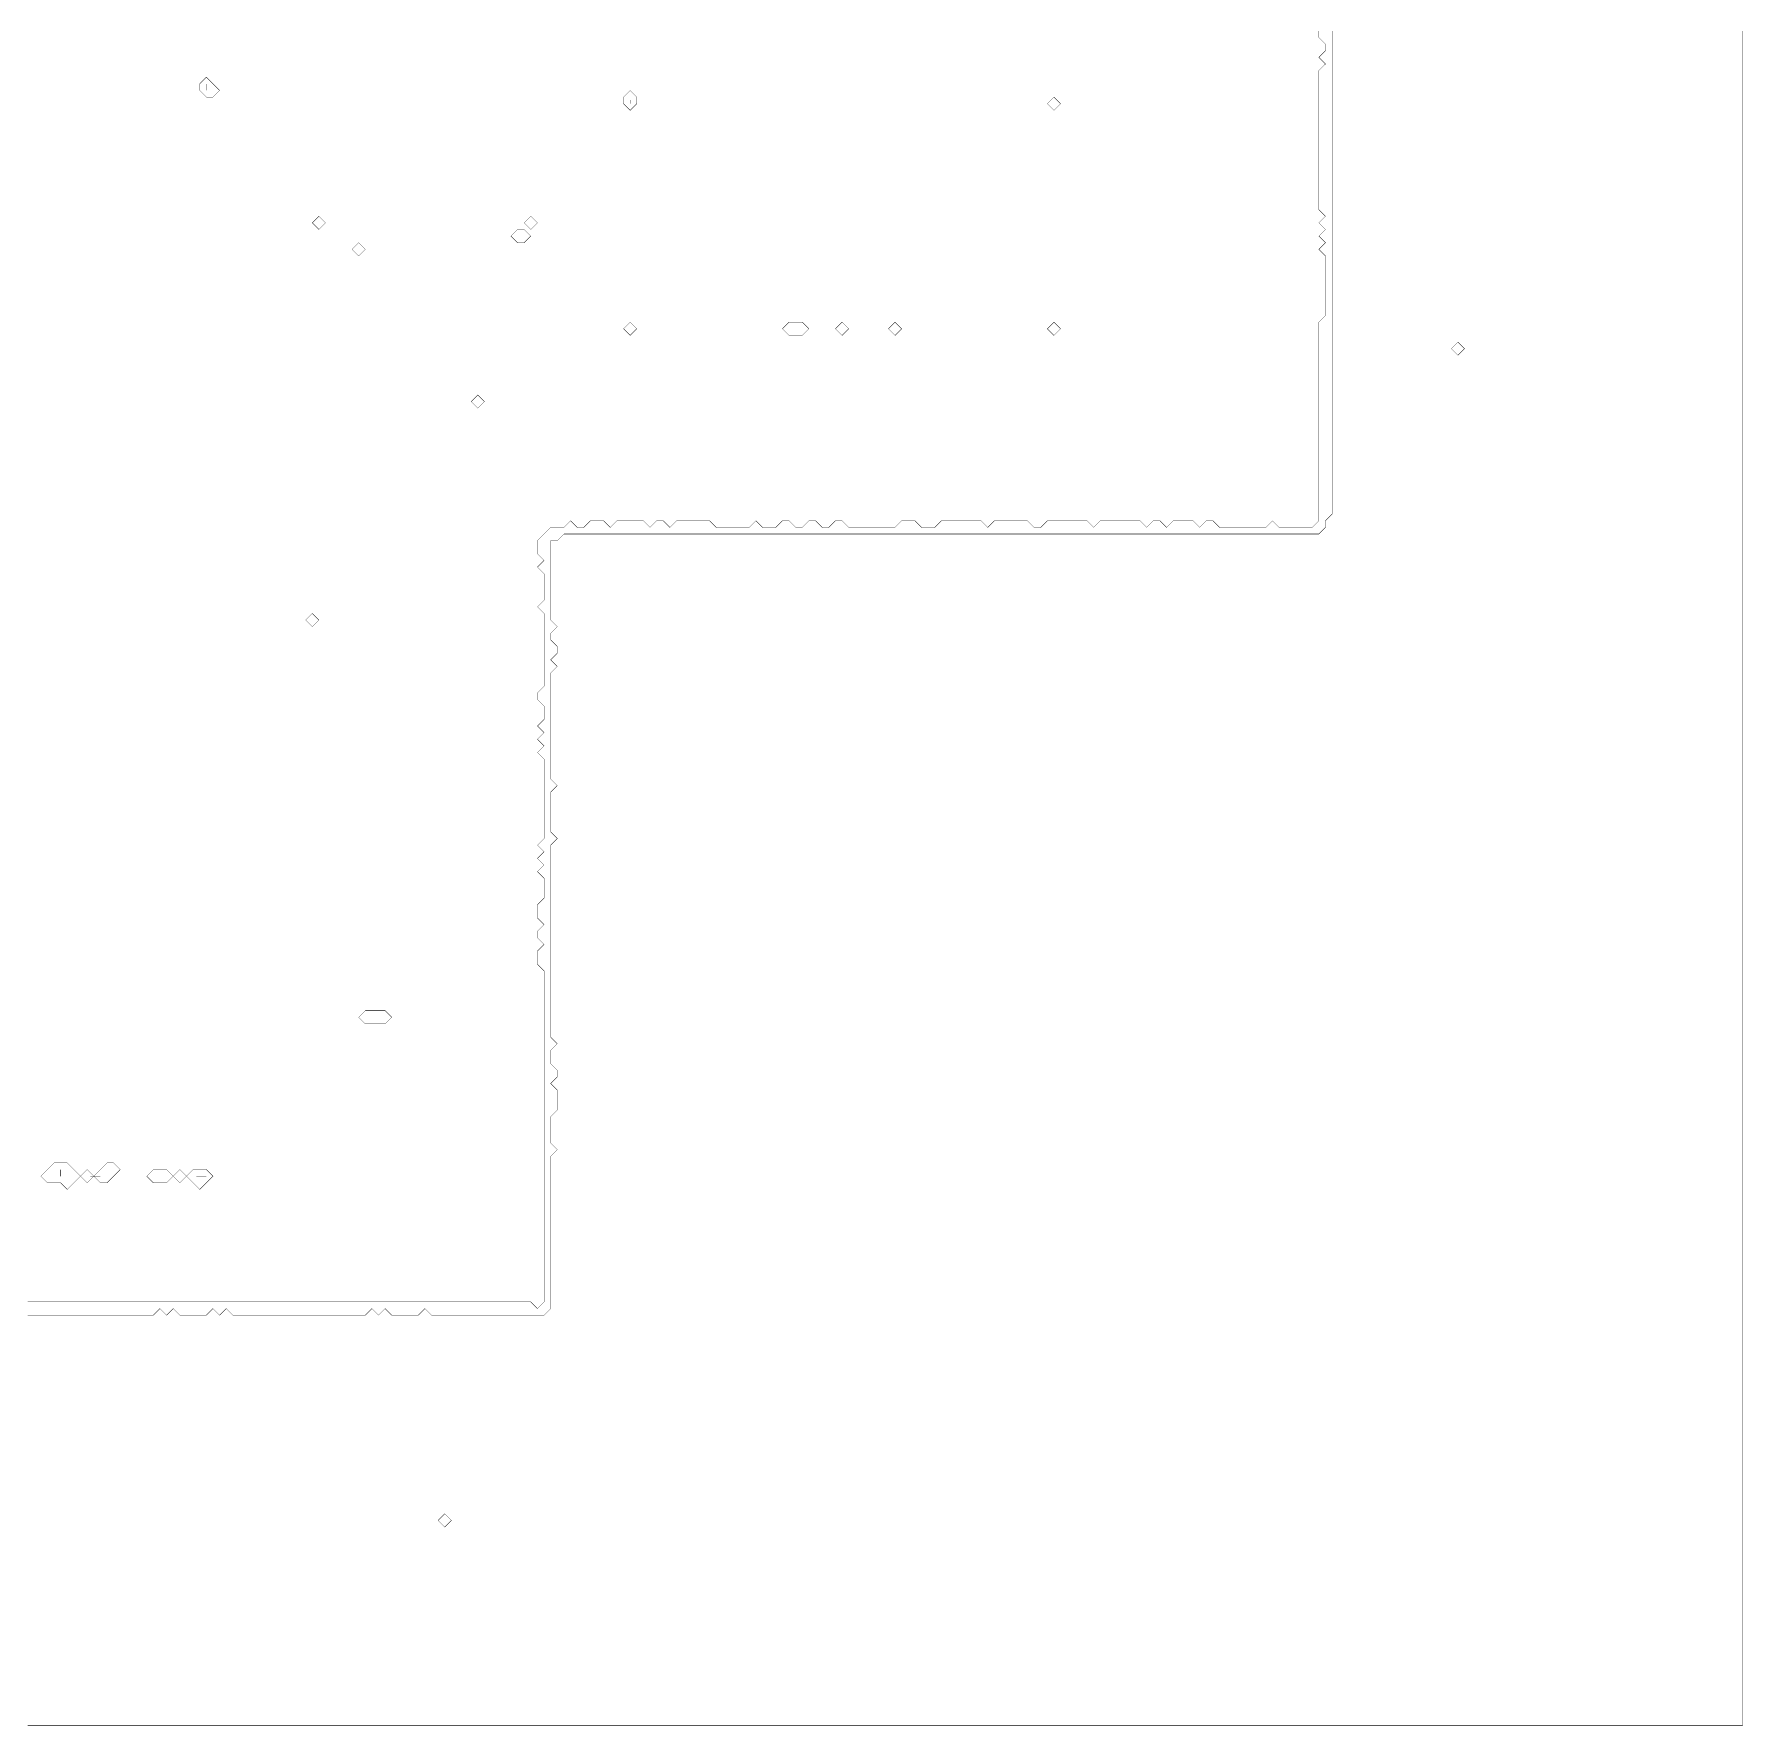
# Model space of a CAD drawing. Header units: metres. Extents: x 0 to 4911, y -4911 to 0.
# Drawn here: x 2431 to 4911, y -4911 to -2455 of the extents above; entities that cross this region are included whole.
import ezdxf

# ---------------------------------------------------------------- set-up
doc = ezdxf.new("R2010")
doc.units = ezdxf.units.M
for name, color, linetype in [('conductor', 1, 'Continuous'), ('dielectric', 8, 'Continuous'), ('substrate', 5, 'Continuous')]:
    doc.layers.add(name, color=color, linetype=linetype)

msp = doc.modelspace()

# ---------------------------------------------------------------- linework, layer by layer
at = {"layer": 'conductor', "const_width": 0.5}
msp.add_lwpolyline([(2421.5625, -4295.390625), (2431.171875, -4295.390625), (2440.78125, -4295.390625), (2450.390625, -4295.390625), (2460, -4295.390625), (2469.609375, -4295.390625), (2479.21875, -4295.390625), (2488.828125, -4295.390625), (2498.4375, -4295.390625), (2508.046875, -4295.390625), (2517.65625, -4295.390625), (2527.265625, -4295.390625), (2536.875, -4295.390625), (2546.484375, -4295.390625), (2556.09375, -4295.390625), (2565.703125, -4295.390625), (2575.3125, -4295.390625), (2584.921875, -4295.390625), (2594.53125, -4295.390625), (2604.140625, -4295.390625), (2613.75, -4295.390625), (2623.359375, -4295.390625), (2632.96875, -4295.390625), (2642.578125, -4295.390625), (2652.1875, -4295.390625), (2661.796875, -4295.390625), (2671.40625, -4295.390625), (2681.015625, -4295.390625), (2690.625, -4295.390625), (2700.234375, -4295.390625), (2709.84375, -4295.390625), (2719.453125, -4295.390625), (2729.0625, -4295.390625), (2738.671875, -4295.390625), (2748.28125, -4295.390625), (2757.890625, -4295.390625), (2767.5, -4295.390625), (2777.109375, -4295.390625), (2786.71875, -4295.390625), (2796.328125, -4295.390625), (2805.9375, -4295.390625), (2815.546875, -4295.390625), (2825.15625, -4295.390625), (2834.765625, -4295.390625), (2844.375, -4295.390625), (2853.984375, -4295.390625), (2863.59375, -4295.390625), (2873.203125, -4295.390625), (2882.8125, -4295.390625), (2892.421875, -4295.390625), (2902.03125, -4295.390625), (2911.640625, -4295.390625), (2921.25, -4295.390625), (2930.859375, -4295.390625), (2940.46875, -4295.390625), (2950.078125, -4295.390625), (2959.6875, -4295.390625), (2969.296875, -4295.390625), (2978.90625, -4295.390625), (2988.515625, -4295.390625), (2998.125, -4295.390625), (3007.734375, -4295.390625), (3017.34375, -4295.390625), (3026.953125, -4295.390625), (3036.5625, -4295.390625), (3046.171875, -4295.390625), (3055.78125, -4295.390625), (3065.390625, -4295.390625), (3075, -4295.390625), (3084.609375, -4295.390625), (3094.21875, -4295.390625), (3103.828125, -4295.390625), (3113.4375, -4295.390625), (3123.046875, -4295.390625), (3132.65625, -4295.390625), (3142.265625, -4295.390625), (3151.875, -4295.390625), (3161.484375, -4305), (3171.09375, -4295.390625), (3171.09375, -4285.78125), (3171.09375, -4276.171875), (3171.09375, -4266.5625), (3171.09375, -4256.953125), (3171.09375, -4247.34375), (3171.09375, -4237.734375), (3171.09375, -4228.125), (3171.09375, -4218.515625), (3171.09375, -4208.90625), (3171.09375, -4199.296875), (3171.09375, -4189.6875), (3171.09375, -4180.078125), (3171.09375, -4170.46875), (3171.09375, -4160.859375), (3171.09375, -4151.25), (3171.09375, -4141.640625), (3171.09375, -4132.03125), (3171.09375, -4122.421875), (3171.09375, -4112.8125), (3171.09375, -4103.203125), (3171.09375, -4093.59375), (3171.09375, -4083.984375), (3171.09375, -4074.375), (3171.09375, -4064.765625), (3171.09375, -4055.15625), (3171.09375, -4045.546875), (3171.09375, -4035.9375), (3171.09375, -4026.328125), (3171.09375, -4016.71875), (3171.09375, -4007.109375), (3171.09375, -3997.5), (3171.09375, -3987.890625), (3171.09375, -3978.28125), (3171.09375, -3968.671875), (3171.09375, -3959.0625), (3171.09375, -3949.453125), (3171.09375, -3939.84375), (3171.09375, -3930.234375), (3171.09375, -3920.625), (3171.09375, -3911.015625), (3171.09375, -3901.40625), (3171.09375, -3891.796875), (3171.09375, -3882.1875), (3171.09375, -3872.578125), (3171.09375, -3862.96875), (3171.09375, -3853.359375), (3171.09375, -3843.75), (3171.09375, -3834.140625), (3171.09375, -3824.53125), (3171.09375, -3814.921875), (3161.484375, -3805.3125), (3161.484375, -3795.703125), (3161.484375, -3786.09375), (3171.09375, -3776.484375), (3161.484375, -3766.875), (3161.484375, -3757.265625), (3171.09375, -3747.65625), (3161.484375, -3738.046875), (3161.484375, -3728.4375), (3161.484375, -3718.828125), (3171.09375, -3709.21875), (3171.09375, -3699.609375), (3171.09375, -3690), (3171.09375, -3680.390625), (3161.484375, -3670.78125), (3171.09375, -3661.171875), (3161.484375, -3651.5625), (3171.09375, -3641.953125), (3161.484375, -3632.34375), (3171.09375, -3622.734375), (3171.09375, -3613.125), (3171.09375, -3603.515625), (3171.09375, -3593.90625), (3171.09375, -3584.296875), (3171.09375, -3574.6875), (3171.09375, -3565.078125), (3171.09375, -3555.46875), (3171.09375, -3545.859375), (3171.09375, -3536.25), (3171.09375, -3526.640625), (3171.09375, -3517.03125), (3171.09375, -3507.421875), (3161.484375, -3497.8125), (3171.09375, -3488.203125), (3161.484375, -3478.59375), (3171.09375, -3468.984375), (3161.484375, -3459.375), (3171.09375, -3449.765625), (3171.09375, -3440.15625), (3171.09375, -3430.546875), (3161.484375, -3420.9375), (3161.484375, -3411.328125), (3171.09375, -3401.71875), (3171.09375, -3392.109375), (3171.09375, -3382.5), (3171.09375, -3372.890625), (3171.09375, -3363.28125), (3171.09375, -3353.671875), (3171.09375, -3344.0625), (3171.09375, -3334.453125), (3171.09375, -3324.84375), (3171.09375, -3315.234375), (3171.09375, -3305.625), (3171.09375, -3296.015625), (3161.484375, -3286.40625), (3171.09375, -3276.796875), (3171.09375, -3267.1875), (3171.09375, -3257.578125), (3171.09375, -3247.96875), (3171.09375, -3238.359375), (3161.484375, -3228.75), (3171.09375, -3219.140625), (3161.484375, -3209.53125), (3161.484375, -3199.921875), (3161.484375, -3190.3125), (3171.09375, -3180.703125), (3180.703125, -3171.09375), (3190.3125, -3171.09375), (3199.921875, -3171.09375), (3209.53125, -3161.484375), (3219.140625, -3171.09375), (3228.75, -3171.09375), (3238.359375, -3161.484375), (3247.96875, -3161.484375), (3257.578125, -3161.484375), (3267.1875, -3171.09375), (3276.796875, -3161.484375), (3286.40625, -3161.484375), (3296.015625, -3161.484375), (3305.625, -3161.484375), (3315.234375, -3161.484375), (3324.84375, -3171.09375), (3334.453125, -3161.484375), (3344.0625, -3161.484375), (3353.671875, -3171.09375), (3363.28125, -3161.484375), (3372.890625, -3161.484375), (3382.5, -3161.484375), (3392.109375, -3161.484375), (3401.71875, -3161.484375), (3411.328125, -3161.484375), (3420.9375, -3171.09375), (3430.546875, -3171.09375), (3440.15625, -3171.09375), (3449.765625, -3171.09375), (3459.375, -3171.09375), (3468.984375, -3171.09375), (3478.59375, -3161.484375), (3488.203125, -3171.09375), (3497.8125, -3171.09375), (3507.421875, -3171.09375), (3517.03125, -3161.484375), (3526.640625, -3161.484375), (3536.25, -3171.09375), (3545.859375, -3171.09375), (3555.46875, -3161.484375), (3565.078125, -3161.484375), (3574.6875, -3171.09375), (3584.296875, -3171.09375), (3593.90625, -3161.484375), (3603.515625, -3161.484375), (3613.125, -3171.09375), (3622.734375, -3171.09375), (3632.34375, -3171.09375), (3641.953125, -3171.09375), (3651.5625, -3171.09375), (3661.171875, -3171.09375), (3670.78125, -3171.09375), (3680.390625, -3171.09375), (3690, -3161.484375), (3699.609375, -3161.484375), (3709.21875, -3161.484375), (3718.828125, -3171.09375), (3728.4375, -3171.09375), (3738.046875, -3171.09375), (3747.65625, -3161.484375), (3757.265625, -3161.484375), (3766.875, -3161.484375), (3776.484375, -3161.484375), (3786.09375, -3161.484375), (3795.703125, -3161.484375), (3805.3125, -3161.484375), (3814.921875, -3171.09375), (3824.53125, -3161.484375), (3834.140625, -3161.484375), (3843.75, -3161.484375), (3853.359375, -3161.484375), (3862.96875, -3161.484375), (3872.578125, -3161.484375), (3882.1875, -3171.09375), (3891.796875, -3171.09375), (3901.40625, -3161.484375), (3911.015625, -3161.484375), (3920.625, -3161.484375), (3930.234375, -3161.484375), (3939.84375, -3161.484375), (3949.453125, -3161.484375), (3959.0625, -3161.484375), (3968.671875, -3171.09375), (3978.28125, -3161.484375), (3987.890625, -3161.484375), (3997.5, -3161.484375), (4007.109375, -3161.484375), (4016.71875, -3161.484375), (4026.328125, -3161.484375), (4035.9375, -3161.484375), (4045.546875, -3171.09375), (4055.15625, -3161.484375), (4064.765625, -3161.484375), (4074.375, -3171.09375), (4083.984375, -3161.484375), (4093.59375, -3161.484375), (4103.203125, -3161.484375), (4112.8125, -3161.484375), (4122.421875, -3171.09375), (4132.03125, -3161.484375), (4141.640625, -3161.484375), (4151.25, -3171.09375), (4160.859375, -3171.09375), (4170.46875, -3171.09375), (4180.078125, -3171.09375), (4189.6875, -3171.09375), (4199.296875, -3171.09375), (4208.90625, -3171.09375), (4218.515625, -3171.09375), (4228.125, -3161.484375), (4237.734375, -3171.09375), (4247.34375, -3171.09375), (4256.953125, -3171.09375), (4266.5625, -3171.09375), (4276.171875, -3171.09375), (4285.78125, -3171.09375), (4295.390625, -3161.484375), (4295.390625, -3151.875), (4295.390625, -3142.265625), (4295.390625, -3132.65625), (4295.390625, -3123.046875), (4295.390625, -3113.4375), (4295.390625, -3103.828125), (4295.390625, -3094.21875), (4295.390625, -3084.609375), (4295.390625, -3075), (4295.390625, -3065.390625), (4295.390625, -3055.78125), (4295.390625, -3046.171875), (4295.390625, -3036.5625), (4295.390625, -3026.953125), (4295.390625, -3017.34375), (4295.390625, -3007.734375), (4295.390625, -2998.125), (4295.390625, -2988.515625), (4295.390625, -2978.90625), (4295.390625, -2969.296875), (4295.390625, -2959.6875), (4295.390625, -2950.078125), (4295.390625, -2940.46875), (4295.390625, -2930.859375), (4295.390625, -2921.25), (4295.390625, -2911.640625), (4295.390625, -2902.03125), (4295.390625, -2892.421875), (4295.390625, -2882.8125), (4295.390625, -2873.203125), (4305, -2863.59375), (4305, -2853.984375), (4305, -2844.375), (4305, -2834.765625), (4305, -2825.15625), (4305, -2815.546875), (4305, -2805.9375), (4305, -2796.328125), (4305, -2786.71875), (4305, -2777.109375), (4295.390625, -2767.5), (4305, -2757.890625), (4295.390625, -2748.28125), (4305, -2738.671875), (4295.390625, -2729.0625), (4305, -2719.453125), (4295.390625, -2709.84375), (4295.390625, -2700.234375), (4295.390625, -2690.625), (4295.390625, -2681.015625), (4295.390625, -2671.40625), (4295.390625, -2661.796875), (4295.390625, -2652.1875), (4295.390625, -2642.578125), (4295.390625, -2632.96875), (4295.390625, -2623.359375), (4295.390625, -2613.75), (4295.390625, -2604.140625), (4295.390625, -2594.53125), (4295.390625, -2584.921875), (4295.390625, -2575.3125), (4295.390625, -2565.703125), (4295.390625, -2556.09375), (4295.390625, -2546.484375), (4295.390625, -2536.875), (4295.390625, -2527.265625), (4295.390625, -2517.65625), (4295.390625, -2508.046875), (4305, -2498.4375), (4295.390625, -2488.828125), (4305, -2479.21875), (4305, -2469.609375), (4295.390625, -2460), (4295.390625, -2450.390625)], dxfattribs=at)
for points in [[(2671.40625, -2527.265625), (2681.015625, -2517.65625), (2690.625, -2527.265625), (2700.234375, -2536.875), (2690.625, -2546.484375), (2681.015625, -2546.484375), (2671.40625, -2536.875)], [(3286.40625, -2546.484375), (3296.015625, -2536.875), (3305.625, -2546.484375), (3305.625, -2556.09375), (3296.015625, -2565.703125), (3286.40625, -2556.09375)], [(3901.40625, -2556.09375), (3911.015625, -2546.484375), (3920.625, -2556.09375), (3911.015625, -2565.703125)], [(2834.765625, -2729.0625), (2844.375, -2719.453125), (2853.984375, -2729.0625), (2844.375, -2738.671875)], [(3142.265625, -2729.0625), (3151.875, -2719.453125), (3161.484375, -2729.0625), (3151.875, -2738.671875)], [(3123.046875, -2748.28125), (3132.65625, -2738.671875), (3142.265625, -2738.671875), (3151.875, -2748.28125), (3142.265625, -2757.890625), (3132.65625, -2757.890625)], [(2892.421875, -2767.5), (2902.03125, -2757.890625), (2911.640625, -2767.5), (2902.03125, -2777.109375)], [(3286.40625, -2882.8125), (3296.015625, -2873.203125), (3305.625, -2882.8125), (3296.015625, -2892.421875)], [(3517.03125, -2882.8125), (3526.640625, -2873.203125), (3536.25, -2873.203125), (3545.859375, -2873.203125), (3555.46875, -2882.8125), (3545.859375, -2892.421875), (3536.25, -2892.421875), (3526.640625, -2892.421875)], [(3593.90625, -2882.8125), (3603.515625, -2873.203125), (3613.125, -2882.8125), (3603.515625, -2892.421875)], [(3670.78125, -2882.8125), (3680.390625, -2873.203125), (3690, -2882.8125), (3680.390625, -2892.421875)], [(3901.40625, -2882.8125), (3911.015625, -2873.203125), (3920.625, -2882.8125), (3911.015625, -2892.421875)], [(3065.390625, -2988.515625), (3075, -2978.90625), (3084.609375, -2988.515625), (3075, -2998.125)], [(2825.15625, -3305.625), (2834.765625, -3296.015625), (2844.375, -3305.625), (2834.765625, -3315.234375)], [(2902.03125, -3882.1875), (2911.640625, -3872.578125), (2921.25, -3872.578125), (2930.859375, -3872.578125), (2940.46875, -3872.578125), (2950.078125, -3882.1875), (2940.46875, -3891.796875), (2930.859375, -3891.796875), (2921.25, -3891.796875), (2911.640625, -3891.796875)], [(2450.390625, -4103.203125), (2460, -4093.59375), (2469.609375, -4093.59375), (2479.21875, -4093.59375), (2488.828125, -4103.203125), (2498.4375, -4112.8125), (2488.828125, -4122.421875), (2479.21875, -4132.03125), (2469.609375, -4122.421875), (2460, -4122.421875), (2450.390625, -4122.421875), (2440.78125, -4112.8125)], [(2498.4375, -4112.8125), (2508.046875, -4103.203125), (2517.65625, -4112.8125), (2508.046875, -4122.421875)], [(2527.265625, -4103.203125), (2536.875, -4093.59375), (2546.484375, -4093.59375), (2556.09375, -4103.203125), (2546.484375, -4112.8125), (2536.875, -4122.421875), (2527.265625, -4122.421875), (2517.65625, -4112.8125)], [(2594.53125, -4112.8125), (2604.140625, -4103.203125), (2613.75, -4103.203125), (2623.359375, -4103.203125), (2632.96875, -4112.8125), (2623.359375, -4122.421875), (2613.75, -4122.421875), (2604.140625, -4122.421875)], [(2632.96875, -4112.8125), (2642.578125, -4103.203125), (2652.1875, -4112.8125), (2642.578125, -4122.421875)], [(2652.1875, -4112.8125), (2661.796875, -4103.203125), (2671.40625, -4103.203125), (2681.015625, -4103.203125), (2690.625, -4112.8125), (2681.015625, -4122.421875), (2671.40625, -4132.03125), (2661.796875, -4122.421875)]]:
    msp.add_lwpolyline(points, close=True, dxfattribs=at)
at = {"layer": 'dielectric', "const_width": 0.5}
for points in [[(2517.65625, -4112.8125)], [(2671.40625, -4112.8125)]]:
    msp.add_lwpolyline(points, close=True, dxfattribs=at)
at = {"layer": 'substrate', "const_width": 0.5}
for points in [[(2421.5625, -4910.390625), (2431.171875, -4910.390625), (2440.78125, -4910.390625), (2450.390625, -4910.390625), (2460, -4910.390625), (2469.609375, -4910.390625), (2479.21875, -4910.390625), (2488.828125, -4910.390625), (2498.4375, -4910.390625), (2508.046875, -4910.390625), (2517.65625, -4910.390625), (2527.265625, -4910.390625), (2536.875, -4910.390625), (2546.484375, -4910.390625), (2556.09375, -4910.390625), (2565.703125, -4910.390625), (2575.3125, -4910.390625), (2584.921875, -4910.390625), (2594.53125, -4910.390625), (2604.140625, -4910.390625), (2613.75, -4910.390625), (2623.359375, -4910.390625), (2632.96875, -4910.390625), (2642.578125, -4910.390625), (2652.1875, -4910.390625), (2661.796875, -4910.390625), (2671.40625, -4910.390625), (2681.015625, -4910.390625), (2690.625, -4910.390625), (2700.234375, -4910.390625), (2709.84375, -4910.390625), (2719.453125, -4910.390625), (2729.0625, -4910.390625), (2738.671875, -4910.390625), (2748.28125, -4910.390625), (2757.890625, -4910.390625), (2767.5, -4910.390625), (2777.109375, -4910.390625), (2786.71875, -4910.390625), (2796.328125, -4910.390625), (2805.9375, -4910.390625), (2815.546875, -4910.390625), (2825.15625, -4910.390625), (2834.765625, -4910.390625), (2844.375, -4910.390625), (2853.984375, -4910.390625), (2863.59375, -4910.390625), (2873.203125, -4910.390625), (2882.8125, -4910.390625), (2892.421875, -4910.390625), (2902.03125, -4910.390625), (2911.640625, -4910.390625), (2921.25, -4910.390625), (2930.859375, -4910.390625), (2940.46875, -4910.390625), (2950.078125, -4910.390625), (2959.6875, -4910.390625), (2969.296875, -4910.390625), (2978.90625, -4910.390625), (2988.515625, -4910.390625), (2998.125, -4910.390625), (3007.734375, -4910.390625), (3017.34375, -4910.390625), (3026.953125, -4910.390625), (3036.5625, -4910.390625), (3046.171875, -4910.390625), (3055.78125, -4910.390625), (3065.390625, -4910.390625), (3075, -4910.390625), (3084.609375, -4910.390625), (3094.21875, -4910.390625), (3103.828125, -4910.390625), (3113.4375, -4910.390625), (3123.046875, -4910.390625), (3132.65625, -4910.390625), (3142.265625, -4910.390625), (3151.875, -4910.390625), (3161.484375, -4910.390625), (3171.09375, -4910.390625), (3180.703125, -4910.390625), (3190.3125, -4910.390625), (3199.921875, -4910.390625), (3209.53125, -4910.390625), (3219.140625, -4910.390625), (3228.75, -4910.390625), (3238.359375, -4910.390625), (3247.96875, -4910.390625), (3257.578125, -4910.390625), (3267.1875, -4910.390625), (3276.796875, -4910.390625), (3286.40625, -4910.390625), (3296.015625, -4910.390625), (3305.625, -4910.390625), (3315.234375, -4910.390625), (3324.84375, -4910.390625), (3334.453125, -4910.390625), (3344.0625, -4910.390625), (3353.671875, -4910.390625), (3363.28125, -4910.390625), (3372.890625, -4910.390625), (3382.5, -4910.390625), (3392.109375, -4910.390625), (3401.71875, -4910.390625), (3411.328125, -4910.390625), (3420.9375, -4910.390625), (3430.546875, -4910.390625), (3440.15625, -4910.390625), (3449.765625, -4910.390625), (3459.375, -4910.390625), (3468.984375, -4910.390625), (3478.59375, -4910.390625), (3488.203125, -4910.390625), (3497.8125, -4910.390625), (3507.421875, -4910.390625), (3517.03125, -4910.390625), (3526.640625, -4910.390625), (3536.25, -4910.390625), (3545.859375, -4910.390625), (3555.46875, -4910.390625), (3565.078125, -4910.390625), (3574.6875, -4910.390625), (3584.296875, -4910.390625), (3593.90625, -4910.390625), (3603.515625, -4910.390625), (3613.125, -4910.390625), (3622.734375, -4910.390625), (3632.34375, -4910.390625), (3641.953125, -4910.390625), (3651.5625, -4910.390625), (3661.171875, -4910.390625), (3670.78125, -4910.390625), (3680.390625, -4910.390625), (3690, -4910.390625), (3699.609375, -4910.390625), (3709.21875, -4910.390625), (3718.828125, -4910.390625), (3728.4375, -4910.390625), (3738.046875, -4910.390625), (3747.65625, -4910.390625), (3757.265625, -4910.390625), (3766.875, -4910.390625), (3776.484375, -4910.390625), (3786.09375, -4910.390625), (3795.703125, -4910.390625), (3805.3125, -4910.390625), (3814.921875, -4910.390625), (3824.53125, -4910.390625), (3834.140625, -4910.390625), (3843.75, -4910.390625), (3853.359375, -4910.390625), (3862.96875, -4910.390625), (3872.578125, -4910.390625), (3882.1875, -4910.390625), (3891.796875, -4910.390625), (3901.40625, -4910.390625), (3911.015625, -4910.390625), (3920.625, -4910.390625), (3930.234375, -4910.390625), (3939.84375, -4910.390625), (3949.453125, -4910.390625), (3959.0625, -4910.390625), (3968.671875, -4910.390625), (3978.28125, -4910.390625), (3987.890625, -4910.390625), (3997.5, -4910.390625), (4007.109375, -4910.390625), (4016.71875, -4910.390625), (4026.328125, -4910.390625), (4035.9375, -4910.390625), (4045.546875, -4910.390625), (4055.15625, -4910.390625), (4064.765625, -4910.390625), (4074.375, -4910.390625), (4083.984375, -4910.390625), (4093.59375, -4910.390625), (4103.203125, -4910.390625), (4112.8125, -4910.390625), (4122.421875, -4910.390625), (4132.03125, -4910.390625), (4141.640625, -4910.390625), (4151.25, -4910.390625), (4160.859375, -4910.390625), (4170.46875, -4910.390625), (4180.078125, -4910.390625), (4189.6875, -4910.390625), (4199.296875, -4910.390625), (4208.90625, -4910.390625), (4218.515625, -4910.390625), (4228.125, -4910.390625), (4237.734375, -4910.390625), (4247.34375, -4910.390625), (4256.953125, -4910.390625), (4266.5625, -4910.390625), (4276.171875, -4910.390625), (4285.78125, -4910.390625), (4295.390625, -4910.390625), (4305, -4910.390625), (4314.609375, -4910.390625), (4324.21875, -4910.390625), (4333.828125, -4910.390625), (4343.4375, -4910.390625), (4353.046875, -4910.390625), (4362.65625, -4910.390625), (4372.265625, -4910.390625), (4381.875, -4910.390625), (4391.484375, -4910.390625), (4401.09375, -4910.390625), (4410.703125, -4910.390625), (4420.3125, -4910.390625), (4429.921875, -4910.390625), (4439.53125, -4910.390625), (4449.140625, -4910.390625), (4458.75, -4910.390625), (4468.359375, -4910.390625), (4477.96875, -4910.390625), (4487.578125, -4910.390625), (4497.1875, -4910.390625), (4506.796875, -4910.390625), (4516.40625, -4910.390625), (4526.015625, -4910.390625), (4535.625, -4910.390625), (4545.234375, -4910.390625), (4554.84375, -4910.390625), (4564.453125, -4910.390625), (4574.0625, -4910.390625), (4583.671875, -4910.390625), (4593.28125, -4910.390625), (4602.890625, -4910.390625), (4612.5, -4910.390625), (4622.109375, -4910.390625), (4631.71875, -4910.390625), (4641.328125, -4910.390625), (4650.9375, -4910.390625), (4660.546875, -4910.390625), (4670.15625, -4910.390625), (4679.765625, -4910.390625), (4689.375, -4910.390625), (4698.984375, -4910.390625), (4708.59375, -4910.390625), (4718.203125, -4910.390625), (4727.8125, -4910.390625), (4737.421875, -4910.390625), (4747.03125, -4910.390625), (4756.640625, -4910.390625), (4766.25, -4910.390625), (4775.859375, -4910.390625), (4785.46875, -4910.390625), (4795.078125, -4910.390625), (4804.6875, -4910.390625), (4814.296875, -4910.390625), (4823.90625, -4910.390625), (4833.515625, -4910.390625), (4843.125, -4910.390625), (4852.734375, -4910.390625), (4862.34375, -4910.390625), (4871.953125, -4910.390625), (4881.5625, -4910.390625), (4891.171875, -4910.390625), (4900.78125, -4910.390625), (4910.390625, -4910.390625), (4910.390625, -4900.78125), (4910.390625, -4891.171875), (4910.390625, -4881.5625), (4910.390625, -4871.953125), (4910.390625, -4862.34375), (4910.390625, -4852.734375), (4910.390625, -4843.125), (4910.390625, -4833.515625), (4910.390625, -4823.90625), (4910.390625, -4814.296875), (4910.390625, -4804.6875), (4910.390625, -4795.078125), (4910.390625, -4785.46875), (4910.390625, -4775.859375), (4910.390625, -4766.25), (4910.390625, -4756.640625), (4910.390625, -4747.03125), (4910.390625, -4737.421875), (4910.390625, -4727.8125), (4910.390625, -4718.203125), (4910.390625, -4708.59375), (4910.390625, -4698.984375), (4910.390625, -4689.375), (4910.390625, -4679.765625), (4910.390625, -4670.15625), (4910.390625, -4660.546875), (4910.390625, -4650.9375), (4910.390625, -4641.328125), (4910.390625, -4631.71875), (4910.390625, -4622.109375), (4910.390625, -4612.5), (4910.390625, -4602.890625), (4910.390625, -4593.28125), (4910.390625, -4583.671875), (4910.390625, -4574.0625), (4910.390625, -4564.453125), (4910.390625, -4554.84375), (4910.390625, -4545.234375), (4910.390625, -4535.625), (4910.390625, -4526.015625), (4910.390625, -4516.40625), (4910.390625, -4506.796875), (4910.390625, -4497.1875), (4910.390625, -4487.578125), (4910.390625, -4477.96875), (4910.390625, -4468.359375), (4910.390625, -4458.75), (4910.390625, -4449.140625), (4910.390625, -4439.53125), (4910.390625, -4429.921875), (4910.390625, -4420.3125), (4910.390625, -4410.703125), (4910.390625, -4401.09375), (4910.390625, -4391.484375), (4910.390625, -4381.875), (4910.390625, -4372.265625), (4910.390625, -4362.65625), (4910.390625, -4353.046875), (4910.390625, -4343.4375), (4910.390625, -4333.828125), (4910.390625, -4324.21875), (4910.390625, -4314.609375), (4910.390625, -4305), (4910.390625, -4295.390625), (4910.390625, -4285.78125), (4910.390625, -4276.171875), (4910.390625, -4266.5625), (4910.390625, -4256.953125), (4910.390625, -4247.34375), (4910.390625, -4237.734375), (4910.390625, -4228.125), (4910.390625, -4218.515625), (4910.390625, -4208.90625), (4910.390625, -4199.296875), (4910.390625, -4189.6875), (4910.390625, -4180.078125), (4910.390625, -4170.46875), (4910.390625, -4160.859375), (4910.390625, -4151.25), (4910.390625, -4141.640625), (4910.390625, -4132.03125), (4910.390625, -4122.421875), (4910.390625, -4112.8125), (4910.390625, -4103.203125), (4910.390625, -4093.59375), (4910.390625, -4083.984375), (4910.390625, -4074.375), (4910.390625, -4064.765625), (4910.390625, -4055.15625), (4910.390625, -4045.546875), (4910.390625, -4035.9375), (4910.390625, -4026.328125), (4910.390625, -4016.71875), (4910.390625, -4007.109375), (4910.390625, -3997.5), (4910.390625, -3987.890625), (4910.390625, -3978.28125), (4910.390625, -3968.671875), (4910.390625, -3959.0625), (4910.390625, -3949.453125), (4910.390625, -3939.84375), (4910.390625, -3930.234375), (4910.390625, -3920.625), (4910.390625, -3911.015625), (4910.390625, -3901.40625), (4910.390625, -3891.796875), (4910.390625, -3882.1875), (4910.390625, -3872.578125), (4910.390625, -3862.96875), (4910.390625, -3853.359375), (4910.390625, -3843.75), (4910.390625, -3834.140625), (4910.390625, -3824.53125), (4910.390625, -3814.921875), (4910.390625, -3805.3125), (4910.390625, -3795.703125), (4910.390625, -3786.09375), (4910.390625, -3776.484375), (4910.390625, -3766.875), (4910.390625, -3757.265625), (4910.390625, -3747.65625), (4910.390625, -3738.046875), (4910.390625, -3728.4375), (4910.390625, -3718.828125), (4910.390625, -3709.21875), (4910.390625, -3699.609375), (4910.390625, -3690), (4910.390625, -3680.390625), (4910.390625, -3670.78125), (4910.390625, -3661.171875), (4910.390625, -3651.5625), (4910.390625, -3641.953125), (4910.390625, -3632.34375), (4910.390625, -3622.734375), (4910.390625, -3613.125), (4910.390625, -3603.515625), (4910.390625, -3593.90625), (4910.390625, -3584.296875), (4910.390625, -3574.6875), (4910.390625, -3565.078125), (4910.390625, -3555.46875), (4910.390625, -3545.859375), (4910.390625, -3536.25), (4910.390625, -3526.640625), (4910.390625, -3517.03125), (4910.390625, -3507.421875), (4910.390625, -3497.8125), (4910.390625, -3488.203125), (4910.390625, -3478.59375), (4910.390625, -3468.984375), (4910.390625, -3459.375), (4910.390625, -3449.765625), (4910.390625, -3440.15625), (4910.390625, -3430.546875), (4910.390625, -3420.9375), (4910.390625, -3411.328125), (4910.390625, -3401.71875), (4910.390625, -3392.109375), (4910.390625, -3382.5), (4910.390625, -3372.890625), (4910.390625, -3363.28125), (4910.390625, -3353.671875), (4910.390625, -3344.0625), (4910.390625, -3334.453125), (4910.390625, -3324.84375), (4910.390625, -3315.234375), (4910.390625, -3305.625), (4910.390625, -3296.015625), (4910.390625, -3286.40625), (4910.390625, -3276.796875), (4910.390625, -3267.1875), (4910.390625, -3257.578125), (4910.390625, -3247.96875), (4910.390625, -3238.359375), (4910.390625, -3228.75), (4910.390625, -3219.140625), (4910.390625, -3209.53125), (4910.390625, -3199.921875), (4910.390625, -3190.3125), (4910.390625, -3180.703125), (4910.390625, -3171.09375), (4910.390625, -3161.484375), (4910.390625, -3151.875), (4910.390625, -3142.265625), (4910.390625, -3132.65625), (4910.390625, -3123.046875), (4910.390625, -3113.4375), (4910.390625, -3103.828125), (4910.390625, -3094.21875), (4910.390625, -3084.609375), (4910.390625, -3075), (4910.390625, -3065.390625), (4910.390625, -3055.78125), (4910.390625, -3046.171875), (4910.390625, -3036.5625), (4910.390625, -3026.953125), (4910.390625, -3017.34375), (4910.390625, -3007.734375), (4910.390625, -2998.125), (4910.390625, -2988.515625), (4910.390625, -2978.90625), (4910.390625, -2969.296875), (4910.390625, -2959.6875), (4910.390625, -2950.078125), (4910.390625, -2940.46875), (4910.390625, -2930.859375), (4910.390625, -2921.25), (4910.390625, -2911.640625), (4910.390625, -2902.03125), (4910.390625, -2892.421875), (4910.390625, -2882.8125), (4910.390625, -2873.203125), (4910.390625, -2863.59375), (4910.390625, -2853.984375), (4910.390625, -2844.375), (4910.390625, -2834.765625), (4910.390625, -2825.15625), (4910.390625, -2815.546875), (4910.390625, -2805.9375), (4910.390625, -2796.328125), (4910.390625, -2786.71875), (4910.390625, -2777.109375), (4910.390625, -2767.5), (4910.390625, -2757.890625), (4910.390625, -2748.28125), (4910.390625, -2738.671875), (4910.390625, -2729.0625), (4910.390625, -2719.453125), (4910.390625, -2709.84375), (4910.390625, -2700.234375), (4910.390625, -2690.625), (4910.390625, -2681.015625), (4910.390625, -2671.40625), (4910.390625, -2661.796875), (4910.390625, -2652.1875), (4910.390625, -2642.578125), (4910.390625, -2632.96875), (4910.390625, -2623.359375), (4910.390625, -2613.75), (4910.390625, -2604.140625), (4910.390625, -2594.53125), (4910.390625, -2584.921875), (4910.390625, -2575.3125), (4910.390625, -2565.703125), (4910.390625, -2556.09375), (4910.390625, -2546.484375), (4910.390625, -2536.875), (4910.390625, -2527.265625), (4910.390625, -2517.65625), (4910.390625, -2508.046875), (4910.390625, -2498.4375), (4910.390625, -2488.828125), (4910.390625, -2479.21875), (4910.390625, -2469.609375), (4910.390625, -2460), (4910.390625, -2450.390625)], [(4314.609375, -2450.390625), (4314.609375, -2460), (4314.609375, -2469.609375), (4314.609375, -2479.21875), (4314.609375, -2488.828125), (4314.609375, -2498.4375), (4314.609375, -2508.046875), (4314.609375, -2517.65625), (4314.609375, -2527.265625), (4314.609375, -2536.875), (4314.609375, -2546.484375), (4314.609375, -2556.09375), (4314.609375, -2565.703125), (4314.609375, -2575.3125), (4314.609375, -2584.921875), (4314.609375, -2594.53125), (4314.609375, -2604.140625), (4314.609375, -2613.75), (4314.609375, -2623.359375), (4314.609375, -2632.96875), (4314.609375, -2642.578125), (4314.609375, -2652.1875), (4314.609375, -2661.796875), (4314.609375, -2671.40625), (4314.609375, -2681.015625), (4314.609375, -2690.625), (4314.609375, -2700.234375), (4314.609375, -2709.84375), (4314.609375, -2719.453125), (4314.609375, -2729.0625), (4314.609375, -2738.671875), (4314.609375, -2748.28125), (4314.609375, -2757.890625), (4314.609375, -2767.5), (4314.609375, -2777.109375), (4314.609375, -2786.71875), (4314.609375, -2796.328125), (4314.609375, -2805.9375), (4314.609375, -2815.546875), (4314.609375, -2825.15625), (4314.609375, -2834.765625), (4314.609375, -2844.375), (4314.609375, -2853.984375), (4314.609375, -2863.59375), (4314.609375, -2873.203125), (4314.609375, -2882.8125), (4314.609375, -2892.421875), (4314.609375, -2902.03125), (4314.609375, -2911.640625), (4314.609375, -2921.25), (4314.609375, -2930.859375), (4314.609375, -2940.46875), (4314.609375, -2950.078125), (4314.609375, -2959.6875), (4314.609375, -2969.296875), (4314.609375, -2978.90625), (4314.609375, -2988.515625), (4314.609375, -2998.125), (4314.609375, -3007.734375), (4314.609375, -3017.34375), (4314.609375, -3026.953125), (4314.609375, -3036.5625), (4314.609375, -3046.171875), (4314.609375, -3055.78125), (4314.609375, -3065.390625), (4314.609375, -3075), (4314.609375, -3084.609375), (4314.609375, -3094.21875), (4314.609375, -3103.828125), (4314.609375, -3113.4375), (4314.609375, -3123.046875), (4314.609375, -3132.65625), (4314.609375, -3142.265625), (4314.609375, -3151.875), (4305, -3161.484375), (4305, -3171.09375), (4295.390625, -3180.703125), (4285.78125, -3180.703125), (4276.171875, -3180.703125), (4266.5625, -3180.703125), (4256.953125, -3180.703125), (4247.34375, -3180.703125), (4237.734375, -3180.703125), (4228.125, -3180.703125), (4218.515625, -3180.703125), (4208.90625, -3180.703125), (4199.296875, -3180.703125), (4189.6875, -3180.703125), (4180.078125, -3180.703125), (4170.46875, -3180.703125), (4160.859375, -3180.703125), (4151.25, -3180.703125), (4141.640625, -3180.703125), (4132.03125, -3180.703125), (4122.421875, -3180.703125), (4112.8125, -3180.703125), (4103.203125, -3180.703125), (4093.59375, -3180.703125), (4083.984375, -3180.703125), (4074.375, -3180.703125), (4064.765625, -3180.703125), (4055.15625, -3180.703125), (4045.546875, -3180.703125), (4035.9375, -3180.703125), (4026.328125, -3180.703125), (4016.71875, -3180.703125), (4007.109375, -3180.703125), (3997.5, -3180.703125), (3987.890625, -3180.703125), (3978.28125, -3180.703125), (3968.671875, -3180.703125), (3959.0625, -3180.703125), (3949.453125, -3180.703125), (3939.84375, -3180.703125), (3930.234375, -3180.703125), (3920.625, -3180.703125), (3911.015625, -3180.703125), (3901.40625, -3180.703125), (3891.796875, -3180.703125), (3882.1875, -3180.703125), (3872.578125, -3180.703125), (3862.96875, -3180.703125), (3853.359375, -3180.703125), (3843.75, -3180.703125), (3834.140625, -3180.703125), (3824.53125, -3180.703125), (3814.921875, -3180.703125), (3805.3125, -3180.703125), (3795.703125, -3180.703125), (3786.09375, -3180.703125), (3776.484375, -3180.703125), (3766.875, -3180.703125), (3757.265625, -3180.703125), (3747.65625, -3180.703125), (3738.046875, -3180.703125), (3728.4375, -3180.703125), (3718.828125, -3180.703125), (3709.21875, -3180.703125), (3699.609375, -3180.703125), (3690, -3180.703125), (3680.390625, -3180.703125), (3670.78125, -3180.703125), (3661.171875, -3180.703125), (3651.5625, -3180.703125), (3641.953125, -3180.703125), (3632.34375, -3180.703125), (3622.734375, -3180.703125), (3613.125, -3180.703125), (3603.515625, -3180.703125), (3593.90625, -3180.703125), (3584.296875, -3180.703125), (3574.6875, -3180.703125), (3565.078125, -3180.703125), (3555.46875, -3180.703125), (3545.859375, -3180.703125), (3536.25, -3180.703125), (3526.640625, -3180.703125), (3517.03125, -3180.703125), (3507.421875, -3180.703125), (3497.8125, -3180.703125), (3488.203125, -3180.703125), (3478.59375, -3180.703125), (3468.984375, -3180.703125), (3459.375, -3180.703125), (3449.765625, -3180.703125), (3440.15625, -3180.703125), (3430.546875, -3180.703125), (3420.9375, -3180.703125), (3411.328125, -3180.703125), (3401.71875, -3180.703125), (3392.109375, -3180.703125), (3382.5, -3180.703125), (3372.890625, -3180.703125), (3363.28125, -3180.703125), (3353.671875, -3180.703125), (3344.0625, -3180.703125), (3334.453125, -3180.703125), (3324.84375, -3180.703125), (3315.234375, -3180.703125), (3305.625, -3180.703125), (3296.015625, -3180.703125), (3286.40625, -3180.703125), (3276.796875, -3180.703125), (3267.1875, -3180.703125), (3257.578125, -3180.703125), (3247.96875, -3180.703125), (3238.359375, -3180.703125), (3228.75, -3180.703125), (3219.140625, -3180.703125), (3209.53125, -3180.703125), (3199.921875, -3180.703125), (3190.3125, -3190.3125), (3180.703125, -3190.3125), (3180.703125, -3199.921875), (3180.703125, -3209.53125), (3180.703125, -3219.140625), (3180.703125, -3228.75), (3180.703125, -3238.359375), (3180.703125, -3247.96875), (3180.703125, -3257.578125), (3180.703125, -3267.1875), (3180.703125, -3276.796875), (3180.703125, -3286.40625), (3180.703125, -3296.015625), (3180.703125, -3305.625), (3190.3125, -3315.234375), (3180.703125, -3324.84375), (3180.703125, -3334.453125), (3190.3125, -3344.0625), (3190.3125, -3353.671875), (3180.703125, -3363.28125), (3190.3125, -3372.890625), (3180.703125, -3382.5), (3180.703125, -3392.109375), (3180.703125, -3401.71875), (3180.703125, -3411.328125), (3180.703125, -3420.9375), (3180.703125, -3430.546875), (3180.703125, -3440.15625), (3180.703125, -3449.765625), (3180.703125, -3459.375), (3180.703125, -3468.984375), (3180.703125, -3478.59375), (3180.703125, -3488.203125), (3180.703125, -3497.8125), (3180.703125, -3507.421875), (3180.703125, -3517.03125), (3180.703125, -3526.640625), (3180.703125, -3536.25), (3190.3125, -3545.859375), (3180.703125, -3555.46875), (3180.703125, -3565.078125), (3180.703125, -3574.6875), (3180.703125, -3584.296875), (3180.703125, -3593.90625), (3180.703125, -3603.515625), (3180.703125, -3613.125), (3190.3125, -3622.734375), (3180.703125, -3632.34375), (3180.703125, -3641.953125), (3180.703125, -3651.5625), (3180.703125, -3661.171875), (3180.703125, -3670.78125), (3180.703125, -3680.390625), (3180.703125, -3690), (3180.703125, -3699.609375), (3180.703125, -3709.21875), (3180.703125, -3718.828125), (3180.703125, -3728.4375), (3180.703125, -3738.046875), (3180.703125, -3747.65625), (3180.703125, -3757.265625), (3180.703125, -3766.875), (3180.703125, -3776.484375), (3180.703125, -3786.09375), (3180.703125, -3795.703125), (3180.703125, -3805.3125), (3180.703125, -3814.921875), (3180.703125, -3824.53125), (3180.703125, -3834.140625), (3180.703125, -3843.75), (3180.703125, -3853.359375), (3180.703125, -3862.96875), (3180.703125, -3872.578125), (3180.703125, -3882.1875), (3180.703125, -3891.796875), (3180.703125, -3901.40625), (3180.703125, -3911.015625), (3190.3125, -3920.625), (3180.703125, -3930.234375), (3180.703125, -3939.84375), (3180.703125, -3949.453125), (3190.3125, -3959.0625), (3190.3125, -3968.671875), (3180.703125, -3978.28125), (3190.3125, -3987.890625), (3190.3125, -3997.5), (3190.3125, -4007.109375), (3190.3125, -4016.71875), (3180.703125, -4026.328125), (3180.703125, -4035.9375), (3180.703125, -4045.546875), (3180.703125, -4055.15625), (3180.703125, -4064.765625), (3190.3125, -4074.375), (3180.703125, -4083.984375), (3180.703125, -4093.59375), (3180.703125, -4103.203125), (3180.703125, -4112.8125), (3180.703125, -4122.421875), (3180.703125, -4132.03125), (3180.703125, -4141.640625), (3180.703125, -4151.25), (3180.703125, -4160.859375), (3180.703125, -4170.46875), (3180.703125, -4180.078125), (3180.703125, -4189.6875), (3180.703125, -4199.296875), (3180.703125, -4208.90625), (3180.703125, -4218.515625), (3180.703125, -4228.125), (3180.703125, -4237.734375), (3180.703125, -4247.34375), (3180.703125, -4256.953125), (3180.703125, -4266.5625), (3180.703125, -4276.171875), (3180.703125, -4285.78125), (3180.703125, -4295.390625), (3180.703125, -4305), (3171.09375, -4314.609375), (3161.484375, -4314.609375), (3151.875, -4314.609375), (3142.265625, -4314.609375), (3132.65625, -4314.609375), (3123.046875, -4314.609375), (3113.4375, -4314.609375), (3103.828125, -4314.609375), (3094.21875, -4314.609375), (3084.609375, -4314.609375), (3075, -4314.609375), (3065.390625, -4314.609375), (3055.78125, -4314.609375), (3046.171875, -4314.609375), (3036.5625, -4314.609375), (3026.953125, -4314.609375), (3017.34375, -4314.609375), (3007.734375, -4314.609375), (2998.125, -4305), (2988.515625, -4314.609375), (2978.90625, -4314.609375), (2969.296875, -4314.609375), (2959.6875, -4314.609375), (2950.078125, -4314.609375), (2940.46875, -4305), (2930.859375, -4314.609375), (2921.25, -4305), (2911.640625, -4314.609375), (2902.03125, -4314.609375), (2892.421875, -4314.609375), (2882.8125, -4314.609375), (2873.203125, -4314.609375), (2863.59375, -4314.609375), (2853.984375, -4314.609375), (2844.375, -4314.609375), (2834.765625, -4314.609375), (2825.15625, -4314.609375), (2815.546875, -4314.609375), (2805.9375, -4314.609375), (2796.328125, -4314.609375), (2786.71875, -4314.609375), (2777.109375, -4314.609375), (2767.5, -4314.609375), (2757.890625, -4314.609375), (2748.28125, -4314.609375), (2738.671875, -4314.609375), (2729.0625, -4314.609375), (2719.453125, -4314.609375), (2709.84375, -4305), (2700.234375, -4314.609375), (2690.625, -4305), (2681.015625, -4314.609375), (2671.40625, -4314.609375), (2661.796875, -4314.609375), (2652.1875, -4314.609375), (2642.578125, -4314.609375), (2632.96875, -4305), (2623.359375, -4314.609375), (2613.75, -4305), (2604.140625, -4314.609375), (2594.53125, -4314.609375), (2584.921875, -4314.609375), (2575.3125, -4314.609375), (2565.703125, -4314.609375), (2556.09375, -4314.609375), (2546.484375, -4314.609375), (2536.875, -4314.609375), (2527.265625, -4314.609375), (2517.65625, -4314.609375), (2508.046875, -4314.609375), (2498.4375, -4314.609375), (2488.828125, -4314.609375), (2479.21875, -4314.609375), (2469.609375, -4314.609375), (2460, -4314.609375), (2450.390625, -4314.609375), (2440.78125, -4314.609375), (2431.171875, -4314.609375), (2421.5625, -4314.609375)]]:
    msp.add_lwpolyline(points, dxfattribs=at)
for points in [[(2681.015625, -2527.265625), (2681.015625, -2536.875)], [(3296.015625, -2546.484375), (3296.015625, -2556.09375)], [(3911.015625, -2556.09375)], [(2844.375, -2613.75)], [(3142.265625, -2748.28125)], [(3824.53125, -2767.5)], [(3296.015625, -2882.8125)], [(3526.640625, -2882.8125)], [(3545.859375, -2882.8125)], [(3603.515625, -2882.8125)], [(3680.390625, -2882.8125)], [(3911.015625, -2882.8125)], [(4487.578125, -2911.640625), (4497.1875, -2902.03125), (4506.796875, -2911.640625), (4497.1875, -2921.25)], [(2834.765625, -3305.625)], [(2911.640625, -3882.1875)], [(2930.859375, -3882.1875)], [(2450.390625, -4112.8125)], [(2469.609375, -4103.203125), (2469.609375, -4112.8125)], [(2488.828125, -4112.8125)], [(2508.046875, -4112.8125), (2517.65625, -4112.8125), (2527.265625, -4112.8125), (2517.65625, -4112.8125)], [(2604.140625, -4112.8125)], [(2642.578125, -4112.8125)], [(2661.796875, -4112.8125), (2671.40625, -4112.8125), (2681.015625, -4112.8125), (2671.40625, -4112.8125)], [(3017.34375, -4612.5), (3026.953125, -4602.890625), (3036.5625, -4612.5), (3026.953125, -4622.109375)]]:
    msp.add_lwpolyline(points, close=True, dxfattribs=at)

doc.saveas('drawing.dxf')
